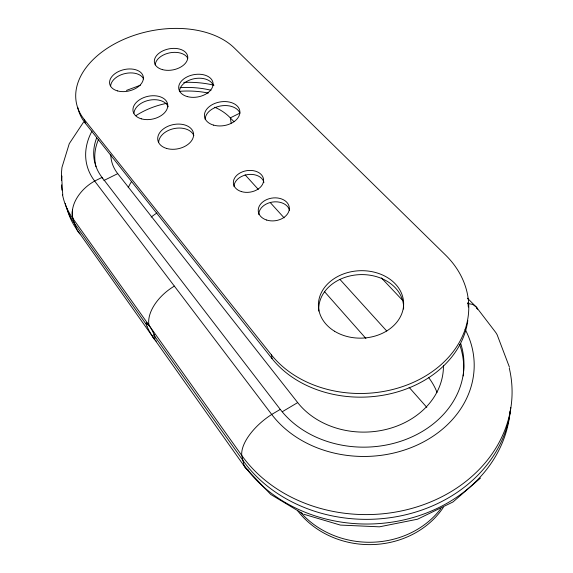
<?xml version="1.0" encoding="UTF-8"?>
<svg xmlns="http://www.w3.org/2000/svg" width="573" height="573" viewBox="0 0 573 573"><rect width="100%" height="100%" fill="white"/><g stroke="black" fill="none" stroke-linecap="round" stroke-linejoin="round"><path stroke-width="0.86" d="M72.506 209.876C71.095 216.651 74.59 222.99 76.646 229.221A34.767 23.887 -35.6 0 0 79.919 233.906M83.529 122.156L69.269 143.658L61.956 167.431L61.433 173.146L62.758 194.97M480.482 478.075L452.978 501.977L417.602 519.188L379.426 526.831L340.348 525.076L303.697 514.21M460.685 343.392A99.544 82.168 -1.2 0 1 404.166 440.071A99.544 82.168 -1.2 0 1 280.269 409.387L271.717 414.451A42.574 20.105 -37.7 0 0 241.763 455.463L244.012 465.269L245.072 467.339L270.735 494.442L302.523 513.551M282.331 411.7L297.688 402.597A79.239 65.523 -1.1 0 0 387.019 429.198A79.239 65.523 -1.1 0 0 443.445 365.459M154.552 334.546L152.225 335.821A38.105 22.397 -36.7 0 0 154.817 339.746M148.035 323.903L146.48 324.755L74.734 223.814A119.112 83.457 -12 0 1 65.2 203.429M103.885 180.509L117.723 173.648L297.688 402.597M239.865 113.125L230.303 117.866A65.057 44.493 -11.9 0 0 214.739 107.237M126.425 90.405L140.428 85.234M467.704 303.468L472.811 304.442L476.285 307.035L495.824 332.569L497.135 334.747L509.44 367.178M246.755 469.201L248.725 470.483M248.037 470.039L245.122 467.396L76.646 229.221A118.425 83.379 -12 0 1 67.134 208.851M467.432 298.204L476.285 307.035L477.452 309.019M233.985 121.763L230.303 117.866L231.17 123.131M381.367 277.884L402.246 299.994M245.094 174.822L258.301 189.391M270.306 202.627L284.115 217.855M339.939 279.416L386.768 331.051M324.519 291.65L365.911 338.471M409.079 387.305L426.821 407.374M271.423 354.873A106.786 84.589 -2.1 0 0 423.64 377.127A106.786 84.589 -2.1 0 0 445.493 254.992L234.343 48.01A86.48 55.86 -11.6 0 0 120.538 40.848A86.48 55.86 -11.6 0 0 84.152 119.377L271.423 354.873L272.025 358.598A106.292 84.439 -2 0 0 385.844 394.725A106.292 84.439 -2 0 0 467.826 320.472M77.72 107.373A86.151 55.86 -11.6 0 0 85.363 123.288L272.025 358.598M280.269 409.387L102.044 177.408A81.645 55.688 -11.9 0 1 96.615 138M62.493 194.519A119.8 83.529 -12 0 0 72.8 218.349L241.763 455.463A145.449 122.164 -0.6 0 0 418.863 506.288A145.449 122.164 -0.6 0 0 509.29 368.167M154.803 336.466L242.895 460.398A144.432 121.748 -0.5 0 0 399.402 516.137A144.432 121.748 -0.5 0 0 510.765 407.503M476.693 307.73L477.409 308.969M84.152 119.377L85.363 123.288M102.474 178.797L102.044 177.408L94.667 181.054A35.046 24.295 -35.6 0 0 84.338 188.689C76.581 196.224 70.321 207.218 72.8 218.349M465.104 329.26A109.543 90.448 -1.2 0 1 415.633 445.744A109.543 90.448 -1.2 0 1 271.717 414.451L94.667 181.054A89.839 61.29 -11.9 0 1 91.988 131.117M148.994 325.278A38.441 22.82 -36.8 0 1 174.357 286.113M61.827 190.157A119.8 83.529 -12 0 1 61.469 184.864M61.533 180.438A119.8 83.529 -12 0 1 61.913 176.033M117.723 173.648A65.057 44.493 -11.9 0 1 110.797 154.81M135.83 115.696A65.057 44.493 -11.9 0 1 166.779 103.312M183.718 82.383A89.839 61.29 -11.9 0 1 213.994 85.198M180.022 87.669A81.645 55.688 -11.9 0 1 211 90.248M510.135 410.92A143.429 121.34 -0.4 0 1 400.427 520.635A143.429 121.34 -0.4 0 1 244.012 465.269M156.329 341.107A38.105 22.397 -36.7 0 1 155.297 340.219M459.582 344.33A99.115 82.011 -1.1 0 1 463.199 375.967M96.049 166.7A81.359 55.667 -11.9 0 1 98.312 139.884M179.893 91.279A81.359 55.667 -11.9 0 1 208.321 93.07M428.518 377.399A74.54 63.653 -0.1 0 1 437.027 392.426M128.216 187.686A61.841 44.157 -12.1 0 1 131.453 181.684M467.876 302.558A106.292 84.439 -2 0 1 468.313 307.006M318.853 311.103A42.445 33.664 -2.1 0 1 360.618 274.61A42.445 33.664 -2.1 0 1 403.585 309.048M158.664 142.233A18.085 12.312 -11.7 0 1 174.529 128.488A18.085 12.312 -11.7 0 1 193.846 135.622M205.17 119.342A17.813 11.997 -9.5 0 1 220.369 106.005A17.813 11.997 -9.5 0 1 239.829 112.845M133.967 113.21A17.584 11.61 -12.3 0 1 149.625 100.132A17.584 11.61 -12.3 0 1 168.176 106.814M179.492 91.351A17.319 11.324 -10.3 0 1 194.512 78.651A17.319 11.324 -10.3 0 1 213.199 85.062M110.653 85.8A17.111 10.959 -12.8 0 1 125.551 73.444A17.111 10.959 -12.8 0 1 143.651 78.952M155.226 64.892A16.853 10.701 -11 0 1 169.522 52.888A16.853 10.701 -11 0 1 187.729 58.167M258.831 214.653A15.557 11.431 -7.8 0 1 272.669 202.018A15.557 11.431 -7.8 0 1 289.544 210.32M234.035 186.669A15.149 10.851 -8.9 0 1 247.722 174.586A15.149 10.851 -8.9 0 1 263.945 182.436M443.344 507.356A86.265 76.438 1.8 0 1 297.466 510.486M440.916 508.559A86.587 76.596 1.7 0 1 300.911 512.728M151.193 217.052A72.671 54.449 -12.4 0 1 156.866 213.034M147.003 326.23A8.953 1.397 61.3 0 0 154.703 338.442A8.953 1.397 61.3 0 0 150.183 327.061A8.953 1.397 61.3 0 0 147.003 326.23M334.575 331.251A42.638 33.721 -2.2 0 0 403.191 308.711A42.638 33.721 -2.2 0 0 345.275 273.3A42.638 33.721 -2.2 0 0 334.575 331.251M117.451 90.892A17.176 10.959 -12.8 0 0 143.386 78.494A17.176 10.959 -12.8 0 0 118.582 71.496A17.176 10.959 -12.8 0 0 117.451 90.892M162.517 69.648A16.911 10.701 -11 0 0 187.772 57.572A16.911 10.701 -11 0 0 162.854 50.868A16.911 10.701 -11 0 0 162.517 69.648M187.328 96.593A17.383 11.324 -10.3 0 0 213.099 83.966A17.383 11.324 -10.3 0 0 187.213 76.811A17.383 11.324 -10.3 0 0 187.328 96.593M141.295 118.826A17.648 11.61 -12.3 0 0 167.774 105.847A17.648 11.61 -12.3 0 0 142.004 98.37A17.648 11.61 -12.3 0 0 141.295 118.826M166.557 148.428A18.157 12.319 -11.7 0 0 193.617 134.82A18.157 12.319 -11.7 0 0 166.807 126.819A18.157 12.319 -11.7 0 0 166.557 148.428M213.593 125.129A17.885 11.997 -9.5 0 0 239.908 111.9A17.885 11.997 -9.5 0 0 212.984 104.25A17.885 11.997 -9.5 0 0 213.593 125.129M266.681 220.053A15.621 11.446 -7.8 0 0 289.315 207.834A15.621 11.446 -7.8 0 0 265.342 200.256A15.621 11.446 -7.8 0 0 266.681 220.053M241.362 191.575A15.213 10.858 -8.9 0 0 263.587 179.872A15.213 10.858 -8.9 0 0 240.467 172.731A15.213 10.858 -8.9 0 0 241.362 191.575"/></g></svg>
